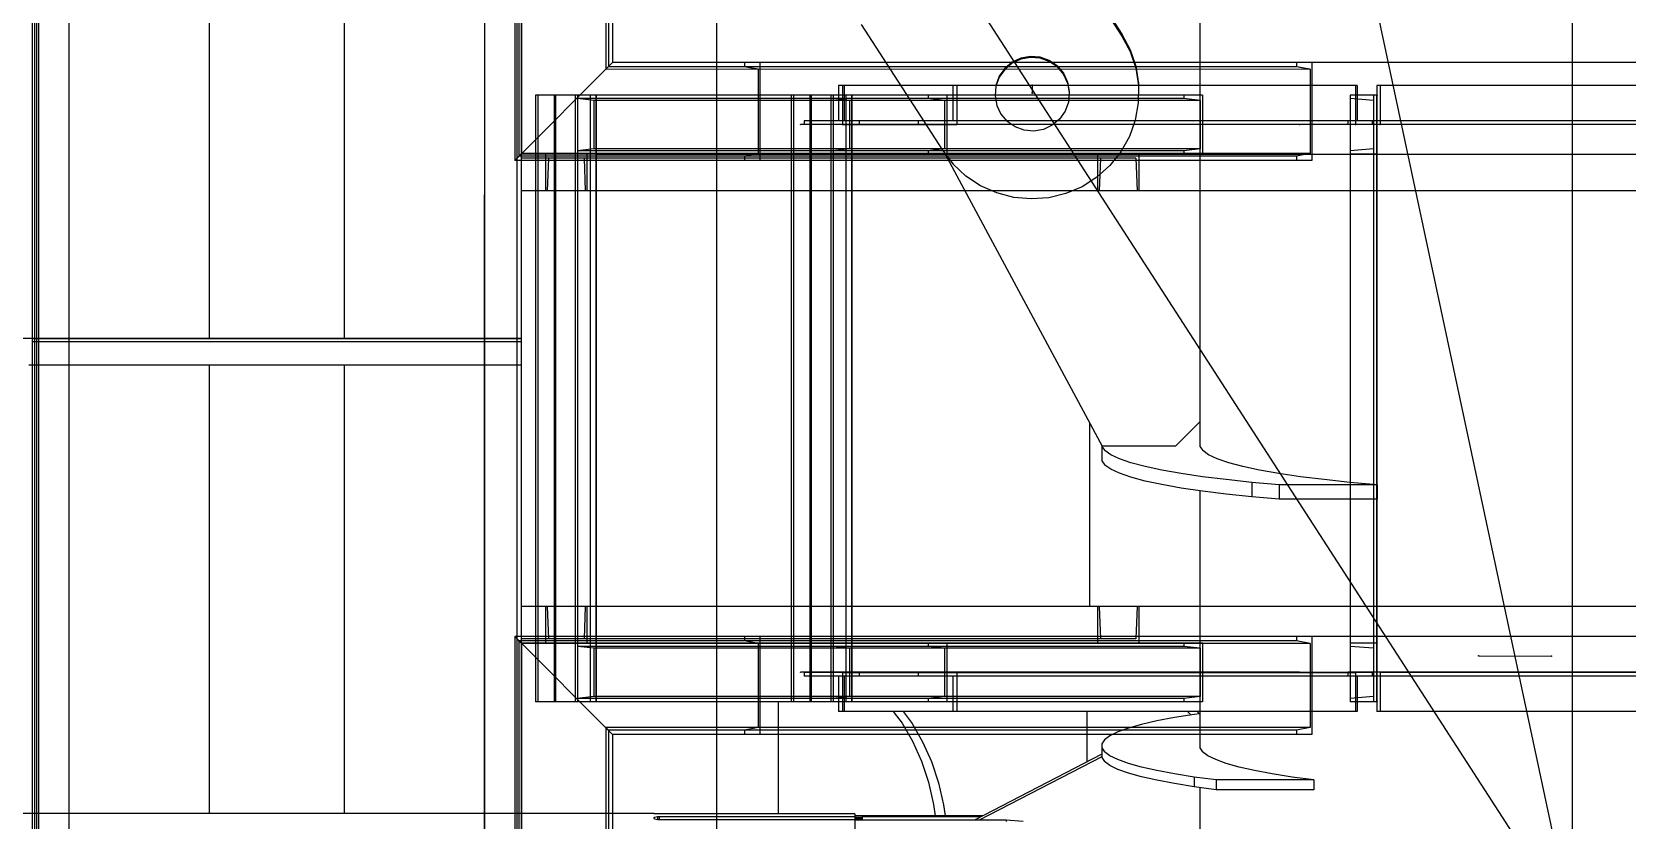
# Model space of a CAD drawing. Header units: millimetres. Extents: x 150209.93 to 150215.05, y 136675.65 to 136679.93.
# Drawn here: x 150211.3393 to 150211.4045, y 136676.815 to 136676.8473 of the extents above; entities that cross this region are included whole.
import ezdxf

# ---------------------------------------------------------------- set-up
doc = ezdxf.new("R2010")
doc.units = ezdxf.units.MM
doc.header["$LTSCALE"] = 0.25
for name, pattern in [('CENTER', [50.8, 31.75, -6.35, 6.35, -6.35]), ('XKITLINE00', [0]), ('XKITLINE02', [4, 2, -2]), ('XKITLINE03', [6, 3, -1, 1, -1])]:
    doc.linetypes.add(name, pattern=pattern)

# ---------------------------------------------------------------- blocks, each defined once
blk = doc.blocks.new('çatıı')
at = {"color": 8, "linetype": 'CENTER'}
for p, q in [((12370, 5629.8), (12370, 7286.23)), ((12370, 5900.27), (11840, 6720.27)), ((12370, 5900.27), (12195, 6720.27)), ((12195, 4763.35), (12195, 6431.43)), ((12259.5, 6072.06), (12259.5, 6070.41)), ((12350.79, 5955.38), (12365.69, 5955.3))]:
    blk.add_line(p, q, dxfattribs=at)
at = {"color": 116, "linetype": 'XKITLINE02', "true_color": 0x136734}
for p, q in [((12055, 6234.33), (12055, 5549.66)), ((12055, 6234.33), (12055, 5550.5)), ((12055.45, 6234.33), (12055.45, 5550.5)), ((12055.85, 6234.33), (12055.85, 5549.66)), ((12062.5, 6234.33), (12062.5, 5611.72)), ((12147.48, 6234.33), (12147.48, 5549.66)), ((12154.13, 6234.33), (12154.13, 5549.66)), ((12154.53, 6234.33), (12154.53, 6057.52)), ((12154.98, 6234.33), (12154.98, 5549.66)), ((12154.98, 6234.33), (12154.98, 6056.67)), ((12155.06, 6234.33), (12155.06, 6058.06)), ((12172.3, 6234.33), (12172.3, 6075.29)), ((12172.83, 6234.33), (12172.83, 6075.83)), ((12203.46, 6075.3), (12172.3, 6075.29)), ((12200.65, 6075.83), (12172.83, 6075.83)), ((12200.65, 6076.68), (12200.65, 6075.83)), ((12203.82, 6076.67), (12200.65, 6076.67)), ((12200.65, 6076.67), (12200.65, 6075.82)), ((12313.53, 6075.83), (12200.65, 6075.82)), ((12203.46, 6075.3), (12200.65, 6075.83)), ((12203.46, 6075.29), (12200.65, 6075.82)), ((12316.34, 6075.3), (12203.46, 6075.29)), ((12203.46, 6075.3), (12203.46, 6058.06)), ((12203.46, 6075.29), (12203.46, 6058.06)), ((12294.16, 6076.68), (12229.55, 6076.68)), ((12316.7, 6076.68), (12293.8, 6076.68)), ((12446.2, 6076.68), (12313.53, 6076.68)), ((12313.53, 6076.68), (12313.53, 6075.83)), ((12316.7, 6076.68), (12313.53, 6076.68)), ((12313.53, 6076.68), (12313.53, 6075.83)), ((13129.99, 6075.83), (12313.53, 6075.83)), ((12316.34, 6075.29), (12313.53, 6075.83)), ((12316.34, 6075.3), (12313.53, 6075.83)), ((13129.99, 6075.3), (12316.34, 6075.29)), ((12316.34, 6075.3), (12316.34, 6058.06)), ((12316.34, 6075.29), (12316.34, 6058.06)), ((12316.7, 6076.68), (12316.7, 6056.68)), ((12316.7, 6076.68), (12316.7, 6056.68)), ((12219.92, 6071.98), (12219.92, 6064.78)), ((12244.07, 6071.98), (12219.92, 6071.98)), ((12220.71, 6071.98), (12220.71, 6063.98)), ((12325.96, 6071.98), (12220.71, 6071.98)), ((12220.71, 6071.98), (12220.71, 6063.98)), ((12294.16, 6071.98), (12221.05, 6071.98)), ((12221.05, 6071.98), (12221.05, 6064.78)), ((12243.28, 6071.98), (12243.28, 6064.78)), ((12244.07, 6071.98), (12244.07, 6063.98)), ((12325.61, 6071.98), (12325.61, 6063.98)), ((12325.96, 6071.98), (12325.96, 6064.78)), ((12377.46, 6071.98), (12329.97, 6071.98)), ((12329.97, 6071.98), (12329.97, 6064.78)), ((12330.63, 6071.98), (12330.63, 6063.98)), ((12402.24, 6071.98), (12377.46, 6071.98)), ((12170.35, 6069.98), (12157.91, 6069.98)), ((12157.91, 6069.98), (12157.91, 6050.48)), ((12158.4, 6069.98), (12158.4, 6050.48)), ((12161.74, 6069.98), (12161.74, 5945.98)), ((12162.02, 6069.98), (12162.02, 6050.48)), ((12166.02, 6069.98), (12166.02, 6050.48)), ((12166.51, 6069.98), (12166.51, 6050.48)), ((12166.51, 6069.98), (12166.51, 6069.3)), ((12170.35, 6069.98), (12166.51, 6069.98)), ((12242.04, 6069.98), (12166.51, 6069.98)), ((12169.86, 6068.91), (12166.51, 6069.3)), ((12238.2, 6069.3), (12166.51, 6069.3)), ((12169.09, 6069.98), (12169.09, 5945.98)), ((12169.86, 6068.91), (12169.86, 6059.04)), ((12241.55, 6068.91), (12169.86, 6068.91)), ((12170.35, 6069.98), (12170.35, 6050.48)), ((12170.35, 6069.98), (12170.35, 6057.98)), ((12222.63, 6069.98), (12210.19, 6069.98)), ((12210.19, 6069.98), (12210.19, 6050.48)), ((12210.68, 6069.98), (12210.68, 6050.48)), ((12214.03, 6069.98), (12214.03, 5945.98)), ((12214.3, 6069.98), (12214.3, 6050.48)), ((12218.31, 6069.98), (12218.31, 6050.48)), ((12218.8, 6069.98), (12218.8, 6050.48)), ((12218.8, 6069.98), (12218.8, 6069.3)), ((12222.63, 6069.98), (12218.8, 6069.98)), ((12294.32, 6069.98), (12218.8, 6069.98)), ((12222.14, 6068.91), (12218.8, 6069.3)), ((12290.49, 6069.3), (12218.8, 6069.3)), ((12221.38, 6069.98), (12221.38, 5945.98)), ((12222.14, 6068.91), (12222.14, 6059.04)), ((12293.84, 6068.91), (12222.14, 6068.91)), ((12222.63, 6069.98), (12222.63, 6050.48)), ((12222.63, 6069.98), (12222.63, 6057.98)), ((12238.2, 6069.98), (12238.2, 6069.3)), ((12241.55, 6068.91), (12238.2, 6069.3)), ((12241.55, 6068.91), (12241.55, 6059.04)), ((12242.04, 6069.98), (12242.04, 6057.98)), ((12290.49, 6069.98), (12290.49, 6069.3)), ((12293.84, 6068.91), (12290.49, 6069.3)), ((12293.84, 6068.91), (12293.84, 6059.04)), ((12294.32, 6069.98), (12294.32, 6057.98)), ((12324.5, 6069.98), (12324.5, 5945.98)), ((12330, 6069.98), (12324.5, 6069.98)), ((12324.5, 6069.98), (12324.5, 6069.3)), ((12330, 6069.98), (12324.5, 6069.98)), ((12329.3, 6068.91), (12324.5, 6069.3)), ((12329.3, 6069.98), (12329.3, 5945.98)), ((12329.3, 6068.91), (12329.3, 6059.04)), ((12330, 6069.98), (12330, 5945.98)), ((12330, 6069.98), (12330, 6057.98)), ((12212.85, 6064.78), (12212.85, 6063.98)), ((12243.28, 6064.78), (12212.85, 6064.78)), ((12329.06, 6064.78), (12221.05, 6064.78)), ((12294.16, 6064.78), (12224.15, 6064.78)), ((12224.15, 6064.78), (12224.15, 6063.98)), ((12236.21, 6064.78), (12236.21, 6063.98)), ((12377.46, 6064.78), (12324.07, 6064.78)), ((12324.07, 6064.78), (12324.07, 6063.98)), ((12329.06, 6064.78), (12329.06, 6063.98)), ((12401.59, 6064.78), (12377.46, 6064.78)), ((12244.07, 6063.98), (12212.85, 6063.98)), ((12294.16, 6063.98), (12220.71, 6063.98)), ((12329.06, 6063.98), (12294.16, 6063.98)), ((12402.24, 6063.98), (12324.07, 6063.98)), ((12377.46, 6063.98), (12330.63, 6063.98)), ((12155.06, 6058.06), (12153.68, 6056.67)), ((12155.06, 6058.06), (12153.68, 6056.67)), ((12168.43, 6057.98), (12154.98, 6057.98)), ((12154.98, 6057.98), (12154.98, 6056.67)), ((12154.98, 6057.98), (12154.98, 6050.48)), ((12203.46, 6058.06), (12155.06, 6058.06)), ((12159.98, 6057.98), (12159.98, 6050.48)), ((12281.31, 6057.98), (12159.98, 6057.98)), ((12159.98, 6057.98), (12159.98, 6050.48)), ((12169.86, 6059.04), (12166.51, 6058.66)), ((12166.51, 6058.66), (12166.51, 6057.98)), ((12238.2, 6058.66), (12166.51, 6058.66)), ((12170.35, 6057.98), (12166.51, 6057.98)), ((12242.04, 6057.98), (12166.51, 6057.98)), ((12168.43, 6057.98), (12168.43, 6056.68)), ((12242.71, 6057.98), (12168.43, 6057.98)), ((12168.43, 6057.98), (12168.43, 6056.68)), ((12241.55, 6059.04), (12169.86, 6059.04)), ((12203.46, 6058.06), (12200.65, 6057.52)), ((12203.46, 6058.06), (12200.65, 6057.53)), ((12316.34, 6058.06), (12203.46, 6058.06)), ((12222.14, 6059.04), (12218.8, 6058.66)), ((12218.8, 6058.66), (12218.8, 6057.98)), ((12290.49, 6058.66), (12218.8, 6058.66)), ((12222.63, 6057.98), (12218.8, 6057.98)), ((12294.32, 6057.98), (12218.8, 6057.98)), ((12293.84, 6059.04), (12222.14, 6059.04)), ((12241.55, 6059.04), (12238.2, 6058.66)), ((12238.2, 6058.66), (12238.2, 6057.98)), ((12272.86, 6057.98), (12272.86, 6050.48)), ((13129.99, 6057.98), (12272.86, 6057.98)), ((12272.86, 6057.98), (12272.86, 6050.48)), ((12281.31, 6057.98), (12281.31, 6050.48)), ((12281.31, 6057.98), (12281.31, 6050.48)), ((12293.84, 6059.04), (12290.49, 6058.66)), ((12290.49, 6058.66), (12290.49, 6057.98)), ((12316.34, 6058.06), (12313.53, 6057.53)), ((12316.34, 6058.06), (12313.53, 6057.53)), ((13129.99, 6058.06), (12316.34, 6058.06)), ((12329.3, 6059.04), (12324.5, 6058.66)), ((12324.5, 6058.66), (12324.5, 6057.98)), ((12330, 6057.98), (12324.5, 6057.98)), ((12200.65, 6057.53), (12154.53, 6057.52)), ((12167.85, 6057.13), (12154.98, 6057.13)), ((12160.57, 6057.13), (12160.34, 6050.48)), ((12160.57, 6057.13), (12160.34, 6050.48)), ((12280.72, 6057.13), (12160.57, 6057.13)), ((12167.85, 6057.13), (12168.07, 6050.48)), ((12243.38, 6057.13), (12167.85, 6057.13)), ((12167.85, 6057.13), (12168.07, 6050.48)), ((12313.53, 6057.53), (12200.65, 6057.52)), ((12200.65, 6057.53), (12200.65, 6056.68)), ((12200.65, 6057.52), (12200.65, 6056.67)), ((12203.82, 6056.67), (12200.65, 6056.67)), ((12297.08, 6056.68), (12242.41, 6056.68)), ((12273.44, 6057.13), (12273.22, 6050.48)), ((12273.44, 6057.13), (12273.22, 6050.48)), ((13129.99, 6057.13), (12273.44, 6057.13)), ((12280.72, 6057.13), (12280.95, 6050.48)), ((12280.72, 6057.13), (12280.95, 6050.48)), ((12316.7, 6056.68), (12294.16, 6056.68)), ((13129.99, 6057.53), (12313.53, 6057.53)), ((12313.53, 6057.53), (12313.53, 6056.68)), ((12313.53, 6057.53), (12313.53, 6056.68)), ((13129.99, 6056.68), (12313.53, 6056.68)), ((12160.34, 6050.48), (12159.98, 6050.48)), ((12281.31, 6050.48), (12159.98, 6050.48)), ((12168.43, 6050.48), (12168.07, 6050.48)), ((12263.53, 6050.48), (12245.74, 6050.48)), ((12446.2, 6050.48), (12272.86, 6050.48)), ((12273.22, 6050.48), (12272.86, 6050.48)), ((12281.31, 6050.48), (12280.95, 6050.48)), ((12055, 6020.27), (12043, 6020.27)), ((12055, 6020.27), (12055, 6014.77)), ((12062.5, 6020.27), (12055, 6020.27)), ((12055, 6020.27), (12055, 6014.77)), ((12055, 6020.27), (12055, 6014.77)), ((12154.98, 6019.57), (12055, 6019.57)), ((12154.98, 6020.27), (12147.48, 6020.27)), ((12154.98, 6020.27), (12154.98, 6014.77)), ((12055, 6014.77), (12054.32, 6014.77)), ((12062.5, 6014.77), (12055, 6014.77)), ((12154.98, 6014.77), (12147.48, 6014.77)), ((12154.98, 5965.48), (12154.98, 5957.98)), ((12154.98, 5965.48), (12154.98, 5957.98)), ((12157.91, 5965.48), (12157.91, 5945.98)), ((12158.4, 5965.48), (12158.4, 5945.98)), ((12159.98, 5965.48), (12159.98, 5957.98)), ((12281.31, 5965.48), (12159.98, 5965.48)), ((12160.34, 5965.48), (12159.98, 5965.48)), ((12159.98, 5965.48), (12159.98, 5957.98)), ((12160.34, 5965.48), (12160.57, 5958.83)), ((12160.34, 5965.48), (12160.57, 5958.83)), ((12162.02, 5965.48), (12162.02, 5945.98)), ((12166.02, 5965.48), (12166.02, 5945.98)), ((12166.51, 5965.48), (12166.51, 5945.98)), ((12168.07, 5965.48), (12167.85, 5958.83)), ((12168.07, 5965.48), (12167.85, 5958.83)), ((12170.35, 5965.48), (12170.35, 5945.98)), ((12210.19, 5965.48), (12210.19, 5945.98)), ((12210.68, 5965.48), (12210.68, 5945.98)), ((12214.3, 5965.48), (12214.3, 5945.98)), ((12218.31, 5965.48), (12218.31, 5945.98)), ((12218.8, 5965.48), (12218.8, 5945.98)), ((12222.63, 5965.48), (12222.63, 5945.98)), ((12281.31, 5965.48), (12272.86, 5965.48)), ((12272.86, 5965.48), (12272.86, 5957.98)), ((12272.86, 5965.48), (12272.86, 5957.98)), ((12273.22, 5965.48), (12273.44, 5958.83)), ((12273.22, 5965.48), (12273.44, 5958.83)), ((12280.95, 5965.48), (12280.72, 5958.83)), ((12280.95, 5965.48), (12280.72, 5958.83)), ((12446.2, 5965.48), (12293.8, 5965.48)), ((12153.68, 5959.3), (12153.68, 5550.43)), ((12155.06, 5957.91), (12153.68, 5959.3)), ((12154.53, 5958.45), (12154.53, 5550.43)), ((12200.65, 5958.45), (12154.53, 5958.45)), ((12154.98, 5958.83), (12154.98, 5958.83)), ((12167.85, 5958.83), (12154.98, 5958.83)), ((12154.98, 5957.98), (12154.98, 5957.98)), ((12168.43, 5957.98), (12154.98, 5957.98)), ((12203.46, 5957.92), (12155.06, 5957.91)), ((12155.06, 5957.91), (12155.06, 5550.49)), ((12281.31, 5957.98), (12159.98, 5957.98)), ((12280.72, 5958.83), (12160.57, 5958.83)), ((12166.51, 5957.98), (12166.51, 5957.3)), ((12170.35, 5957.98), (12166.51, 5957.98)), ((12242.04, 5957.98), (12166.51, 5957.98)), ((12169.86, 5956.91), (12166.51, 5957.3)), ((12238.2, 5957.3), (12166.51, 5957.3)), ((12168.43, 5959.3), (12168.43, 5957.98)), ((12168.43, 5959.3), (12168.43, 5957.98)), ((12169.86, 5956.91), (12169.86, 5947.04)), ((12241.55, 5956.91), (12169.86, 5956.91)), ((12170.35, 5957.98), (12170.35, 5945.98)), ((12203.82, 5959.3), (12200.65, 5959.3)), ((12200.65, 5959.3), (12200.65, 5958.45)), ((12200.65, 5959.3), (12200.65, 5958.45)), ((12313.53, 5958.45), (12200.65, 5958.45)), ((12203.46, 5957.91), (12200.65, 5958.45)), ((12203.46, 5957.92), (12200.65, 5958.45)), ((12316.34, 5957.92), (12203.46, 5957.91)), ((12203.46, 5957.92), (12203.46, 5940.68)), ((12203.46, 5957.91), (12203.46, 5940.68)), ((12218.8, 5957.98), (12218.8, 5957.3)), ((12222.63, 5957.98), (12218.8, 5957.98)), ((12294.32, 5957.98), (12218.8, 5957.98)), ((12222.14, 5956.91), (12218.8, 5957.3)), ((12290.49, 5957.3), (12218.8, 5957.3)), ((12222.14, 5956.91), (12222.14, 5947.04)), ((12293.84, 5956.91), (12222.14, 5956.91)), ((12222.63, 5957.98), (12222.63, 5945.98)), ((12238.2, 5957.98), (12238.2, 5957.3)), ((12241.55, 5956.91), (12238.2, 5957.3)), ((12241.55, 5956.91), (12241.55, 5947.04)), ((12242.04, 5957.98), (12242.04, 5945.98)), ((13129.99, 5957.98), (12272.86, 5957.98)), ((13129.99, 5958.83), (12273.44, 5958.83)), ((12281.31, 5959.3), (12281.31, 5957.98)), ((12281.31, 5959.3), (12281.31, 5957.98)), ((12290.49, 5957.98), (12290.49, 5957.3)), ((12293.84, 5956.91), (12290.49, 5957.3)), ((12316.7, 5959.3), (12293.8, 5959.3)), ((12294.16, 5959.3), (12293.8, 5959.3)), ((12293.84, 5956.91), (12293.84, 5947.04)), ((12294.32, 5957.98), (12294.32, 5945.98)), ((12446.2, 5959.3), (12313.53, 5959.3)), ((12313.53, 5959.3), (12313.53, 5958.45)), ((12316.7, 5959.3), (12313.53, 5959.3)), ((12313.53, 5959.3), (12313.53, 5958.45)), ((13129.99, 5958.45), (12313.53, 5958.45)), ((12316.34, 5957.91), (12313.53, 5958.45)), ((12316.34, 5957.92), (12313.53, 5958.45)), ((13129.99, 5957.92), (12316.34, 5957.91)), ((12316.34, 5957.92), (12316.34, 5940.68)), ((12316.34, 5957.91), (12316.34, 5940.68)), ((12316.7, 5959.3), (12316.7, 5939.3)), ((12316.7, 5959.3), (12316.7, 5939.3)), ((12324.5, 5957.98), (12324.5, 5957.3)), ((12330, 5957.98), (12324.5, 5957.98)), ((12329.3, 5956.91), (12324.5, 5957.3)), ((12329.3, 5956.91), (12329.3, 5947.04)), ((12330, 5957.98), (12330, 5945.98)), ((12244.07, 5951.98), (12212.85, 5951.98)), ((12212.85, 5951.98), (12212.85, 5951.18)), ((12243.28, 5951.18), (12212.85, 5951.18)), ((12219.92, 5951.18), (12219.92, 5943.98)), ((12329.06, 5951.98), (12220.71, 5951.98)), ((12220.71, 5951.98), (12220.71, 5943.98)), ((12220.71, 5951.98), (12220.71, 5943.98)), ((12329.06, 5951.18), (12221.05, 5951.18)), ((12221.05, 5951.18), (12221.05, 5943.98)), ((12224.15, 5951.98), (12224.15, 5951.18)), ((12236.21, 5951.98), (12236.21, 5951.18)), ((12243.28, 5951.18), (12243.28, 5943.98)), ((12244.07, 5951.98), (12244.07, 5943.98)), ((12330.63, 5952), (12324.07, 5952)), ((12324.07, 5952), (12324.07, 5951.2)), ((12395.69, 5952), (12324.07, 5952)), ((12329.97, 5951.2), (12324.07, 5951.2)), ((12395.69, 5951.2), (12324.07, 5951.2)), ((12325.61, 5951.98), (12325.61, 5943.98)), ((12325.96, 5951.18), (12325.96, 5943.98)), ((12329.06, 5951.98), (12329.06, 5951.18)), ((12329.97, 5951.2), (12329.97, 5944)), ((12401.59, 5951.2), (12329.97, 5951.2)), ((12330.63, 5952), (12330.63, 5944)), ((12402.24, 5952), (12330.63, 5952)), ((12170.35, 5945.98), (12157.91, 5945.98)), ((12169.86, 5947.04), (12166.51, 5946.66)), ((12166.51, 5946.66), (12166.51, 5945.98)), ((12238.2, 5946.66), (12166.51, 5946.66)), ((12170.35, 5945.98), (12166.51, 5945.98)), ((12242.04, 5945.98), (12166.51, 5945.98)), ((12241.55, 5947.04), (12169.86, 5947.04)), ((12222.63, 5945.98), (12210.19, 5945.98)), ((12222.14, 5947.04), (12218.8, 5946.66)), ((12218.8, 5946.66), (12218.8, 5945.98)), ((12290.49, 5946.66), (12218.8, 5946.66)), ((12222.63, 5945.98), (12218.8, 5945.98)), ((12294.32, 5945.98), (12218.8, 5945.98)), ((12244.07, 5943.98), (12219.92, 5943.98)), ((12325.96, 5943.98), (12220.71, 5943.98)), ((12293.84, 5947.04), (12222.14, 5947.04)), ((12241.55, 5947.04), (12238.2, 5946.66)), ((12238.2, 5946.66), (12238.2, 5945.98)), ((12293.84, 5947.04), (12290.49, 5946.66)), ((12290.49, 5946.66), (12290.49, 5945.98)), ((12329.3, 5947.04), (12324.5, 5946.66)), ((12324.5, 5946.66), (12324.5, 5945.98)), ((12330, 5945.98), (12324.5, 5945.98)), ((12330, 5945.98), (12324.5, 5945.98)), ((12330.63, 5944), (12329.97, 5944)), ((12402.24, 5944), (12329.97, 5944)), ((12172.3, 5940.68), (12172.3, 5550.49)), ((12173.68, 5939.3), (12172.3, 5940.68)), ((12203.46, 5940.68), (12172.3, 5940.68)), ((12203.46, 5940.68), (12200.65, 5940.15)), ((12203.46, 5940.68), (12200.65, 5940.15)), ((12316.34, 5940.68), (12203.46, 5940.68)), ((12316.34, 5940.68), (12313.53, 5940.15)), ((12316.34, 5940.68), (12313.53, 5940.15)), ((13129.99, 5940.68), (12316.34, 5940.68)), ((12172.83, 5940.15), (12172.83, 5550.5)), ((12200.65, 5940.15), (12172.83, 5940.15)), ((12313.53, 5940.15), (12200.65, 5940.15)), ((12200.65, 5940.15), (12200.65, 5939.3)), ((12200.65, 5940.15), (12200.65, 5939.3)), ((12203.82, 5939.3), (12200.65, 5939.3)), ((12294.16, 5939.3), (12275.98, 5939.3)), ((12316.7, 5939.3), (12294.16, 5939.3)), ((13129.99, 5940.15), (12313.53, 5940.15)), ((12313.53, 5940.15), (12313.53, 5939.3)), ((12313.53, 5940.15), (12313.53, 5939.3)), ((13129.99, 5939.3), (12313.53, 5939.3)), ((12056.3, 5923.1), (12056.3, 5877.45)), ((12062.5, 5923.1), (12062.5, 5877.45)), ((12147.48, 5923.1), (12147.48, 5877.45)), ((12153.68, 5923.1), (12153.68, 5877.45)), ((12173.68, 5923.1), (12173.68, 5877.45))]:
    blk.add_line(p, q, dxfattribs=at)
at = {"color": 1, "linetype": 'XKITLINE03'}
for p, q in [((12055, 6234.33), (12055, 5549.66)), ((12147.48, 5549.66), (12147.48, 6234.33)), ((12170.35, 5945.98), (12170.35, 6069.98)), ((12222.63, 5945.98), (12222.63, 6069.98)), ((12330, 5945.98), (12330, 6069.98)), ((12314.18, 6063.98), (12212.14, 6063.98)), ((12220.71, 6063.98), (12244.07, 6063.98)), ((12325.61, 6063.98), (12220.71, 6063.98)), ((12402.24, 6063.98), (12330.63, 6063.98)), ((12170.35, 6057.98), (12242.04, 6057.98)), ((12222.63, 6057.98), (12294.32, 6057.98)), ((12282.86, 6057.98), (13129.99, 6057.98)), ((12055, 6020.27), (12154.98, 6020.27)), ((12055, 6020.27), (12055, 6020.27)), ((12170.35, 5957.98), (12242.04, 5957.98)), ((12222.63, 5957.98), (12294.32, 5957.98)), ((13129.99, 5957.98), (12272.86, 5957.98)), ((12314.18, 5952), (12212.14, 5952)), ((12220.71, 5951.98), (12325.61, 5951.98)), ((12244.07, 5951.98), (12220.71, 5951.98)), ((12330.63, 5952), (12402.24, 5952))]:
    blk.add_line(p, q, dxfattribs=at)
at = {"color": 7, "linetype": 'XKITLINE00'}
for p, q in [((12056.3, 6234.33), (12056.3, 5923.1)), ((12062.5, 6234.33), (12062.5, 5923.1)), ((12147.48, 6202.55), (12147.48, 5923.1)), ((12153.68, 6192.95), (12153.68, 6056.67)), ((12173.68, 6162.01), (12173.68, 6076.68)), ((12173.68, 6076.68), (12153.68, 6056.67)), ((12173.68, 6076.68), (12153.68, 6056.67)), ((12203.82, 6076.68), (12173.68, 6076.68)), ((12229.55, 6076.68), (12203.82, 6076.67)), ((12203.82, 6076.68), (12203.82, 6056.68)), ((12203.82, 6076.67), (12203.82, 6056.67)), ((12203.82, 6056.68), (12153.68, 6056.67)), ((12154.98, 6056.67), (12154.98, 5959.3)), ((12154.98, 6056.67), (12154.98, 6050.48)), ((12168.43, 6056.68), (12168.43, 6050.48)), ((12168.43, 6056.68), (12168.43, 6050.48)), ((12242.41, 6056.68), (12203.82, 6056.67)), ((12168.43, 6050.48), (12154.98, 6050.48)), ((12157.91, 6050.48), (12157.91, 5965.48)), ((12158.4, 6050.48), (12158.4, 5965.48)), ((12162.02, 6050.48), (12162.02, 5965.48)), ((12166.02, 6050.48), (12166.02, 5965.48)), ((12166.51, 6050.48), (12166.51, 5965.48)), ((12245.74, 6050.48), (12168.43, 6050.48)), ((12170.35, 6050.48), (12170.35, 5965.48)), ((12210.19, 6050.48), (12210.19, 5965.48)), ((12210.68, 6050.48), (12210.68, 5965.48)), ((12214.3, 6050.48), (12214.3, 5965.48)), ((12218.31, 6050.48), (12218.31, 5965.48)), ((12218.8, 6050.48), (12218.8, 5965.48)), ((12222.63, 6050.48), (12222.63, 5965.48)), ((12147.48, 6020.27), (12062.5, 6020.27)), ((12147.48, 6014.77), (12062.5, 6014.77)), ((12154.98, 5965.48), (12154.98, 5959.3)), ((12168.43, 5965.48), (12154.98, 5965.48)), ((12168.43, 5965.48), (12168.43, 5959.3)), ((12168.43, 5965.48), (12168.43, 5959.3)), ((12281.31, 5965.48), (12168.43, 5965.48)), ((12293.8, 5965.48), (12281.31, 5965.48)), ((12281.31, 5965.48), (12281.31, 5959.3)), ((12281.31, 5965.48), (12281.31, 5959.3)), ((12153.68, 5959.3), (12153.68, 5923.1)), ((12173.68, 5939.3), (12153.68, 5959.3)), ((12173.68, 5939.3), (12153.68, 5959.3)), ((12203.82, 5959.3), (12153.68, 5959.3)), ((12293.8, 5959.3), (12203.82, 5959.3)), ((12203.82, 5959.3), (12203.82, 5939.3)), ((12203.82, 5959.3), (12203.82, 5939.3)), ((12173.68, 5939.3), (12173.68, 5923.1)), ((12203.82, 5939.3), (12173.68, 5939.3)), ((12275.98, 5939.3), (12203.82, 5939.3))]:
    blk.add_line(p, q, dxfattribs=at)
at = {"color": 8, "linetype": 'XKITLINE00'}
for p, q in [((12239.64, 6141.58), (12277.85, 6082.46)), ((12091.2, 6114.77), (12091.2, 6020.27)), ((12118.8, 6114.77), (12118.8, 6020.27)), ((12261.22, 6107.8), (12277.85, 6082.08)), ((12293.8, 6096.22), (12293.8, 6003.21)), ((12224.53, 6084.45), (12241.14, 6058.74)), ((12277.85, 6082.46), (12277.85, 6082.08)), ((12277.85, 6082.46), (12279.53, 6079.31)), ((12277.85, 6082.08), (12279.53, 6078.92)), ((12257.19, 6077.59), (12255.39, 6076.76)), ((12259.14, 6077.94), (12257.19, 6077.59)), ((12259.14, 6077.84), (12257.19, 6077.49)), ((12259.14, 6077.84), (12257.19, 6077.49)), ((12259.14, 6077.74), (12257.19, 6077.39)), ((12261.12, 6077.77), (12259.14, 6077.94)), ((12261.12, 6077.67), (12259.14, 6077.84)), ((12261.12, 6077.67), (12259.14, 6077.84)), ((12261.12, 6077.57), (12259.14, 6077.74)), ((12262.99, 6077.11), (12261.12, 6077.77)), ((12262.99, 6077), (12261.12, 6077.67)), ((12262.99, 6077), (12261.12, 6077.67)), ((12262.99, 6076.9), (12261.12, 6077.57)), ((12279.53, 6079.31), (12279.53, 6078.92)), ((12279.53, 6079.31), (12280.67, 6075.92)), ((12279.53, 6078.92), (12280.67, 6075.54)), ((12253.88, 6075.49), (12252.74, 6073.87)), ((12253.88, 6075.38), (12252.74, 6073.77)), ((12253.88, 6075.38), (12252.74, 6073.77)), ((12253.88, 6075.28), (12252.74, 6073.67)), ((12255.39, 6076.76), (12253.88, 6075.49)), ((12255.39, 6076.65), (12253.88, 6075.38)), ((12255.39, 6076.65), (12253.88, 6075.38)), ((12255.39, 6076.55), (12253.88, 6075.28)), ((12257.19, 6077.49), (12255.39, 6076.65)), ((12257.19, 6077.49), (12255.39, 6076.65)), ((12257.19, 6077.39), (12255.39, 6076.55)), ((12255.39, 6076.76), (12255.39, 6076.65)), ((12255.39, 6076.65), (12255.39, 6076.55)), ((12264.61, 6075.98), (12262.99, 6077.11)), ((12264.61, 6075.88), (12262.99, 6077)), ((12264.61, 6075.88), (12262.99, 6077)), ((12264.61, 6075.78), (12262.99, 6076.9)), ((12264.61, 6075.98), (12265.89, 6074.48)), ((12264.61, 6075.88), (12265.89, 6074.38)), ((12264.61, 6075.88), (12265.89, 6074.38)), ((12264.61, 6075.78), (12265.89, 6074.27)), ((12265.89, 6074.48), (12265.89, 6074.38)), ((12265.89, 6074.48), (12266.74, 6072.7)), ((12265.89, 6074.38), (12266.74, 6072.6)), ((12265.89, 6074.38), (12265.89, 6074.27)), ((12265.89, 6074.38), (12266.74, 6072.6)), ((12280.67, 6075.92), (12281.24, 6072.39)), ((12280.67, 6075.54), (12281.24, 6072.01)), ((12252.07, 6071.82), (12251.9, 6069.86)), ((12252.74, 6073.87), (12252.07, 6072.02)), ((12252.74, 6073.77), (12252.07, 6071.92)), ((12252.74, 6073.77), (12252.07, 6071.92)), ((12252.74, 6073.67), (12252.07, 6071.82)), ((12265.89, 6074.27), (12266.74, 6072.49)), ((12266.74, 6072.7), (12267.09, 6070.76)), ((12266.74, 6072.6), (12267.09, 6070.66)), ((12266.74, 6072.6), (12267.09, 6070.66)), ((12266.74, 6072.49), (12267.09, 6070.56)), ((12281.24, 6072.01), (12281.2, 6068.44)), ((12281.24, 6072.39), (12281.24, 6072.01)), ((12251.9, 6069.86), (12252.25, 6067.92)), ((12252.25, 6067.92), (12253.1, 6066.14)), ((12266.92, 6068.6), (12266.25, 6066.74)), ((12267.09, 6070.56), (12266.92, 6068.6)), ((12281.2, 6068.44), (12280.58, 6064.92)), ((12253.1, 6066.14), (12254.38, 6064.63)), ((12256.01, 6063.51), (12254.38, 6064.63)), ((12265.11, 6065.13), (12263.6, 6063.86)), ((12266.25, 6066.74), (12265.11, 6065.13)), ((12280.58, 6064.92), (12279.38, 6061.55)), ((12257.87, 6062.84), (12256.01, 6063.51)), ((12259.85, 6062.68), (12257.87, 6062.84)), ((12261.8, 6063.02), (12259.85, 6062.68)), ((12263.6, 6063.86), (12261.8, 6063.02)), ((12279.38, 6061.55), (12277.64, 6058.43)), ((12241.14, 6058.74), (12243.33, 6055.9)), ((12241.67, 6058.06), (12273.8, 5998.25)), ((12277.64, 6058.43), (12275.41, 6055.63)), ((12245.96, 6053.46), (12243.33, 6055.9)), ((12275.41, 6055.63), (12272.74, 6053.23)), ((12248.95, 6051.48), (12245.96, 6053.46)), ((12252.24, 6050.02), (12248.95, 6051.48)), ((12272.74, 6053.23), (12269.71, 6051.3)), ((12255.72, 6049.11), (12252.24, 6050.02)), ((12259.31, 6048.79), (12255.72, 6049.11)), ((12262.9, 6049.05), (12259.31, 6048.79)), ((12266.4, 6049.9), (12262.9, 6049.05)), ((12269.71, 6051.3), (12266.4, 6049.9)), ((12091.2, 6014.77), (12091.2, 5923.1)), ((12118.8, 6014.77), (12118.8, 5923.1)), ((12271.2, 6003.09), (12271.2, 5965.48)), ((12293.8, 6003.21), (12288.8, 5998.25)), ((12293.8, 6003.21), (12293.8, 5998.17)), ((12273.77, 5998.3), (12273.77, 5998.2)), ((12273.77, 5998.2), (12274.37, 5997.34)), ((12273.77, 5998.2), (12273.77, 5995.23)), ((12288.8, 5998.25), (12273.8, 5998.25)), ((12275.56, 5996.5), (12274.37, 5997.34)), ((12277.34, 5995.67), (12275.56, 5996.5)), ((12293.8, 5999.1), (12293.77, 5999.06)), ((12293.77, 5999.06), (12293.77, 5998.2)), ((12293.77, 5998.2), (12294.37, 5997.34)), ((12295.56, 5996.5), (12294.37, 5997.34)), ((12297.34, 5995.67), (12295.56, 5996.5)), ((12273.77, 5995.23), (12274.37, 5994.37)), ((12275.56, 5993.52), (12274.37, 5994.37)), ((12277.34, 5992.69), (12275.56, 5993.52)), ((12279.69, 5994.86), (12277.34, 5995.67)), ((12282.59, 5994.08), (12279.69, 5994.86)), ((12286.02, 5993.34), (12282.59, 5994.08)), ((12289.95, 5992.64), (12286.02, 5993.34)), ((12299.69, 5994.86), (12297.34, 5995.67)), ((12302.59, 5994.08), (12299.69, 5994.86)), ((12306.02, 5993.34), (12302.59, 5994.08)), ((12309.95, 5992.64), (12306.02, 5993.34)), ((12279.69, 5991.88), (12277.34, 5992.69)), ((12282.59, 5991.11), (12279.69, 5991.88)), ((12286.02, 5990.37), (12282.59, 5991.11)), ((12289.95, 5989.67), (12286.02, 5990.37)), ((12294.36, 5991.99), (12289.95, 5992.64)), ((12294.36, 5989.01), (12289.95, 5989.67)), ((12299.2, 5991.39), (12294.36, 5991.99)), ((12304.44, 5990.84), (12299.2, 5991.39)), ((12310.04, 5990.36), (12304.44, 5990.84)), ((12304.44, 5990.84), (12304.44, 5987.87)), ((12314.36, 5991.99), (12309.95, 5992.64)), ((12330.04, 5990.36), (12310.04, 5990.36)), ((12310.04, 5990.36), (12310.04, 5987.39)), ((12319.2, 5991.39), (12314.36, 5991.99)), ((12324.44, 5990.84), (12319.2, 5991.39)), ((12330.04, 5990.36), (12324.44, 5990.84)), ((12330.04, 5990.36), (12330.04, 5987.39)), ((12293.8, 5989.1), (12293.8, 5936.52)), ((12299.2, 5988.41), (12294.36, 5989.01)), ((12304.44, 5987.87), (12299.2, 5988.41)), ((12310.04, 5987.39), (12304.44, 5987.87)), ((12330.04, 5987.39), (12310.04, 5987.39)), ((12271.2, 5957.98), (12271.2, 5957.98)), ((12207.56, 5945.98), (12207.56, 5923.04)), ((12231.1, 5943.98), (12232.88, 5941.61)), ((12233.09, 5943.98), (12234.94, 5941.51)), ((12270.67, 5943.98), (12270.67, 5933.63)), ((12291.29, 5943.98), (12291.97, 5943.27)), ((12293.25, 5943.98), (12293.7, 5943.52)), ((12232.88, 5941.61), (12235.04, 5937.91)), ((12234.94, 5941.51), (12237.1, 5937.81)), ((12279.18, 5940.59), (12277.03, 5939.81)), ((12281.83, 5941.34), (12279.18, 5940.59)), ((12284.98, 5942.06), (12281.83, 5941.34)), ((12288.59, 5942.74), (12284.98, 5942.06)), ((12292.65, 5943.38), (12288.59, 5942.74)), ((12293.8, 5943.53), (12292.65, 5943.38)), ((12235.04, 5937.91), (12236.85, 5933.86)), ((12237.1, 5937.81), (12238.91, 5933.76)), ((12274.31, 5938.2), (12273.76, 5937.39)), ((12273.76, 5937.39), (12273.76, 5936.56)), ((12275.4, 5939.02), (12274.31, 5938.2)), ((12277.03, 5939.81), (12275.4, 5939.02)), ((12293.8, 5937.43), (12293.76, 5937.39)), ((12293.76, 5937.39), (12293.76, 5936.56)), ((12273.76, 5935.23), (12247.7, 5921.78)), ((12273.76, 5934.72), (12248.69, 5921.78)), ((12273.76, 5936.56), (12274.31, 5935.74)), ((12273.76, 5936.56), (12273.76, 5934.58)), ((12273.76, 5934.58), (12274.31, 5933.76)), ((12275.4, 5934.93), (12274.31, 5935.74)), ((12277.03, 5934.14), (12275.4, 5934.93)), ((12279.18, 5933.36), (12277.03, 5934.14)), ((12293.76, 5936.56), (12294.31, 5935.74)), ((12295.4, 5934.93), (12294.31, 5935.74)), ((12297.03, 5934.14), (12295.4, 5934.93)), ((12299.18, 5933.36), (12297.03, 5934.14)), ((12236.85, 5933.86), (12238.28, 5929.53)), ((12238.91, 5933.76), (12240.35, 5929.43)), ((12275.4, 5932.95), (12274.31, 5933.76)), ((12277.03, 5932.15), (12275.4, 5932.95)), ((12279.18, 5931.38), (12277.03, 5932.15)), ((12281.83, 5932.61), (12279.18, 5933.36)), ((12281.83, 5930.63), (12279.18, 5931.38)), ((12284.98, 5931.89), (12281.83, 5932.61)), ((12288.59, 5931.21), (12284.98, 5931.89)), ((12292.65, 5930.57), (12288.59, 5931.21)), ((12301.83, 5932.61), (12299.18, 5933.36)), ((12304.98, 5931.89), (12301.83, 5932.61)), ((12308.59, 5931.21), (12304.98, 5931.89)), ((12312.65, 5930.57), (12308.59, 5931.21)), ((12238.28, 5929.53), (12239.32, 5924.97)), ((12240.35, 5929.43), (12241.39, 5924.87)), ((12284.98, 5929.91), (12281.83, 5930.63)), ((12288.59, 5929.23), (12284.98, 5929.91)), ((12292.65, 5928.59), (12288.59, 5929.23)), ((12297.11, 5929.98), (12292.65, 5930.57)), ((12292.65, 5930.57), (12292.65, 5928.59)), ((12297.11, 5927.99), (12292.65, 5928.59)), ((12293.8, 5928.43), (12293.8, 5870.26)), ((12317.11, 5929.98), (12297.11, 5929.98)), ((12297.11, 5929.98), (12297.11, 5927.99)), ((12317.11, 5927.99), (12297.11, 5927.99)), ((12317.11, 5929.98), (12312.65, 5930.57)), ((12317.11, 5929.98), (12317.11, 5927.99)), ((12239.32, 5924.97), (12239.63, 5922.67)), ((12241.39, 5924.87), (12241.69, 5922.67)), ((12182.19, 5923.1), (12027.8, 5923.1)), ((12182.19, 5923.1), (12182.11, 5923.09)), ((12182.11, 5923.09), (12182.11, 5923.07)), ((12182.19, 5923.06), (12182.11, 5923.07)), ((12182.19, 5922.29), (12182.11, 5922.22)), ((12182.11, 5922.22), (12182.11, 5922.16)), ((12182.19, 5922.09), (12182.11, 5922.16)), ((12182.36, 5923.06), (12182.19, 5923.1)), ((12182.36, 5923.05), (12182.19, 5923.06)), ((12182.36, 5922.34), (12182.19, 5922.29)), ((12182.36, 5921.99), (12182.19, 5922.09)), ((12182.52, 5923.05), (12182.36, 5923.06)), ((12182.6, 5923.04), (12182.36, 5923.05)), ((12182.6, 5922.39), (12182.36, 5922.34)), ((12182.6, 5921.91), (12182.36, 5921.99)), ((12182.89, 5923.04), (12182.6, 5923.04)), ((12182.89, 5922.42), (12182.6, 5922.39)), ((12182.89, 5921.86), (12182.6, 5921.91)), ((12183.2, 5923.04), (12182.89, 5923.04)), ((12183.2, 5922.43), (12182.89, 5922.42)), ((12182.89, 5922.42), (12182.89, 5921.86)), ((12183.2, 5921.84), (12182.89, 5921.86)), ((12223.2, 5923.04), (12183.2, 5923.04)), ((12183.2, 5922.43), (12183.2, 5921.84)), ((12223.2, 5922.43), (12183.2, 5922.43)), ((12223.2, 5921.84), (12183.2, 5921.84)), ((12223.2, 5923.04), (12223.2, 5921.84)), ((12249.43, 5922.67), (12223.2, 5922.67)), ((12224.7, 5922.62), (12223.2, 5922.62)), ((12224.7, 5922.56), (12223.2, 5922.56)), ((12224.7, 5922.26), (12223.2, 5922.26)), ((12223.2, 5922.01), (12223.2, 5921.84)), ((12224.7, 5922.01), (12223.2, 5922.01)), ((12223.2, 5921.84), (12223.2, 5877.54)), ((12254.2, 5921.78), (12223.2, 5921.78)), ((12224.7, 5922.62), (12224.7, 5922.56)), ((12224.7, 5922.56), (12224.7, 5921.79)), ((12248.94, 5922.41), (12224.7, 5922.41)), ((12254.2, 5921.78), (12254.2, 5921.52)), ((12257.64, 5921.51), (12254.2, 5921.78))]:
    blk.add_line(p, q, dxfattribs=at)
for centre in [(12259.5, 6072.06), (12259.5, 6070.41), (12350.79, 5955.38), (12365.69, 5955.3)]:
    blk.add_circle(centre, 0.05, dxfattribs=at)
at = {"color": 1, "linetype": 'XKITLINE00'}
for centre in [(12170.35, 6069.98), (12222.63, 6069.98), (12330, 6069.98), (12212.14, 6063.98), (12220.71, 6063.98), (12220.71, 6063.98), (12244.07, 6063.98), (12314.18, 6063.98), (12325.61, 6063.98), (12330.63, 6063.98), (12170.35, 6057.98), (12222.63, 6057.98), (12242.04, 6057.98), (12282.86, 6057.98), (12294.32, 6057.98), (12330, 6057.98), (12055, 6020.27), (12055, 6020.27), (12154.98, 6020.27), (12170.35, 5957.98), (12222.63, 5957.98), (12242.04, 5957.98), (12272.86, 5957.98), (12294.32, 5957.98), (12330, 5957.98), (12212.14, 5952), (12220.71, 5951.98), (12220.71, 5951.98), (12244.07, 5951.98), (12314.18, 5952), (12325.61, 5951.98), (12330.63, 5952), (12170.35, 5945.98), (12222.63, 5945.98), (12330, 5945.98)]:
    blk.add_circle(centre, 0.05, dxfattribs=at)

msp = doc.modelspace()

# ---------------------------------------------------------------- block references
at = {"xscale": 0.0002000170049888334, "yscale": 0.0002000170049888334, "zscale": 0.0002000170049888334}
msp.add_blockref('çatıı', (150208.928067, 136675.630592), dxfattribs=at)

doc.saveas('drawing.dxf')
